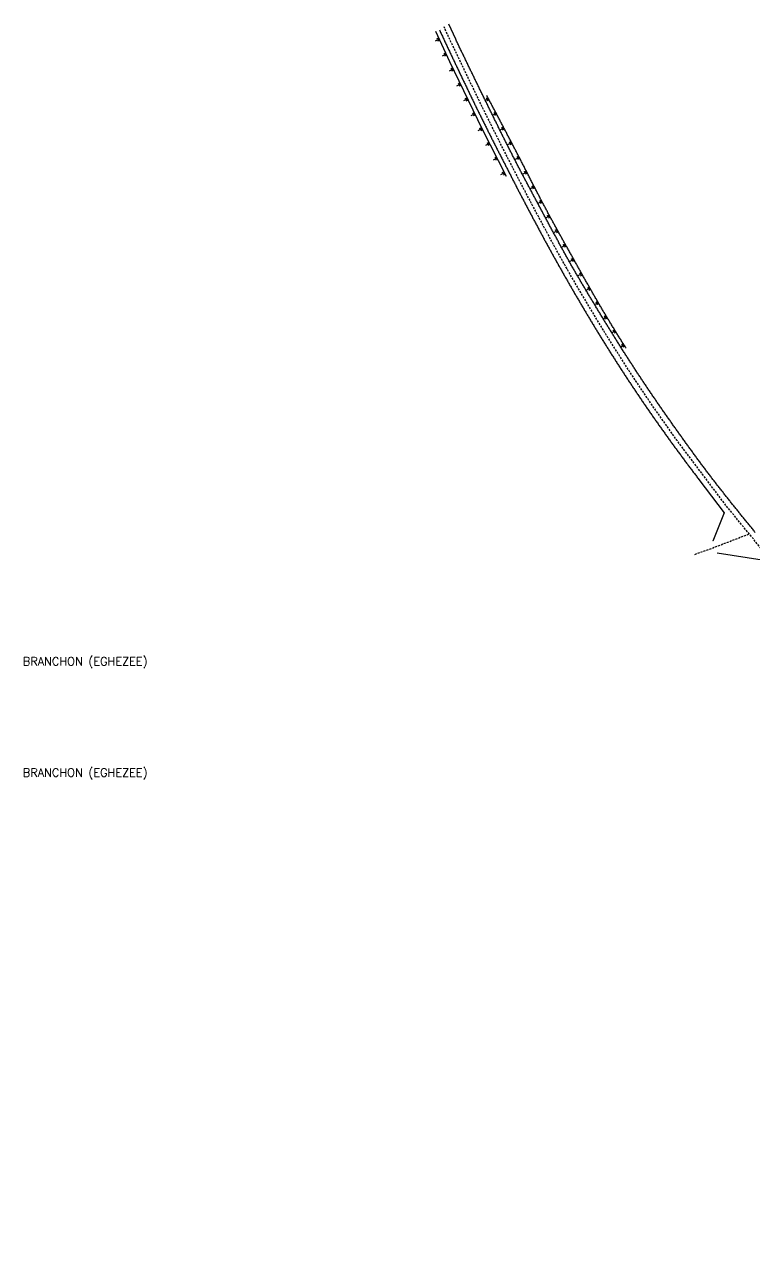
# Model space of a CAD drawing. Header units: millimetres. Extents: x 192015 to 193000, y 147000 to 147681.
# Drawn here: x 192015 to 192191.7, y 147373.5 to 147667.5 of the extents above; entities that cross this region are included whole.
import ezdxf
from ezdxf.enums import TextEntityAlignment as Align

# ---------------------------------------------------------------- set-up
doc = ezdxf.new("R2010")
doc.units = ezdxf.units.MM
doc.linetypes.add('DASHED', pattern=[0.75, 0.5, -0.25])
doc.layers.get('0').update_dxf_attribs({"linetype": 'CONTINUOUS'})
for name, color, linetype in [('W0001', 6, 'DASHED'), ('W0008', 7, 'CONTINUOUS'), ('W0211', 2, 'CONTINUOUS'), ('W0980', 7, 'CONTINUOUS')]:
    doc.layers.add(name, color=color, linetype=linetype)
doc.styles.get("Standard").update_dxf_attribs({"font": 'romans.shx', "width": 0.85})

# ---------------------------------------------------------------- blocks, each defined once
blk = doc.blocks.new('t211o')
at = {"color": 0, "linetype": 'Continuous'}
for p, q in [((-0.29, 0.5), (-0.29, 0)), ((0, 1), (0, 0)), ((0.29, 0.5), (0.29, 0))]:
    blk.add_line(p, q, dxfattribs=at)

msp = doc.modelspace()

# ---------------------------------------------------------------- linework, layer by layer
at = {"layer": 'W0001', "flags": 128}
for points in [[(192385.75, 147310.62), (192379.42, 147323.53), (192372.62, 147336.67), (192365.2, 147350.58), (192360.63, 147358.64), (192349.97, 147378.58), (192347.29, 147383.62), (192345.25, 147387.37), (192342.63, 147391.78), (192340, 147395.86), (192337.22, 147399.93), (192333.74, 147404.62), (192330.65, 147408.46), (192325.52, 147414.27), (192320.93, 147419.21), (192316, 147424.29), (192310.54, 147429.57), (192305, 147434.62), (192298.93, 147439.91), (192282.73, 147453.14), (192271.4, 147462.19), (192259.78, 147471.39), (192247.04, 147481.56), (192243.06, 147484.93), (192239.2, 147488.37), (192234.86, 147492.48), (192231.09, 147496.27), (192226.99, 147500.59), (192220.76, 147507.61), (192213.97, 147515.73), (192198.67, 147534.12), (192184.92, 147550.94), (192172.89, 147566.9), (192166.52, 147575.94), (192161.47, 147583.48), (192155.61, 147592.71), (192149.1, 147603.53), (192145.57, 147609.67), (192142.18, 147615.84), (192139.79, 147620.29), (192136.25, 147626.95), (192133.39, 147632.44), (192129.84, 147639.4), (192126.61, 147645.9), (192122.98, 147653.35), (192120.6, 147658.29), (192118.17, 147663.4), (192116.58, 147666.82)], [(192177.26, 147539.28), (192181.99, 147540.99), (192190.41, 147544.23)]]:
    msp.add_lwpolyline(points, dxfattribs=at)
at = {"layer": 'W0008', "flags": 128}
for points in [[(192115.44, 147666.17), (192115.53, 147665.95), (192115.64, 147665.73), (192115.75, 147665.5), (192115.85, 147665.27), (192115.96, 147665.04), (192116.06, 147664.82), (192116.17, 147664.59), (192116.28, 147664.36), (192116.38, 147664.14), (192116.49, 147663.91), (192116.59, 147663.68), (192116.7, 147663.45), (192116.81, 147663.23), (192116.91, 147663), (192117.02, 147662.77), (192117.13, 147662.55), (192117.23, 147662.32), (192117.34, 147662.09), (192117.45, 147661.86), (192117.55, 147661.64), (192117.66, 147661.41), (192117.77, 147661.18), (192117.87, 147660.96), (192117.98, 147660.73), (192118.09, 147660.5), (192118.19, 147660.28), (192118.3, 147660.05), (192118.41, 147659.82), (192118.52, 147659.6), (192118.62, 147659.37), (192118.73, 147659.14), (192118.84, 147658.92), (192118.94, 147658.69), (192119.05, 147658.46), (192119.16, 147658.24), (192119.27, 147658.01), (192119.37, 147657.78), (192119.48, 147657.56), (192119.59, 147657.33), (192119.7, 147657.1), (192119.81, 147656.88), (192119.91, 147656.65), (192120.02, 147656.42), (192120.13, 147656.2), (192120.24, 147655.97), (192120.35, 147655.75), (192120.45, 147655.52), (192120.56, 147655.29), (192120.67, 147655.07), (192120.78, 147654.84), (192120.89, 147654.61), (192120.99, 147654.39), (192121.1, 147654.16), (192121.21, 147653.93), (192121.32, 147653.7), (192121.43, 147653.48), (192121.54, 147653.25), (192121.65, 147653.02), (192121.76, 147652.8), (192121.87, 147652.57), (192121.98, 147652.34), (192122.09, 147652.11), (192122.2, 147651.89), (192122.3, 147651.66), (192122.41, 147651.43), (192122.52, 147651.2), (192122.63, 147650.98), (192122.74, 147650.75), (192122.85, 147650.52), (192122.96, 147650.3), (192123.07, 147650.07), (192123.18, 147649.84), (192123.29, 147649.62), (192123.4, 147649.39), (192123.51, 147649.16), (192123.62, 147648.93), (192123.73, 147648.71), (192123.84, 147648.48), (192123.95, 147648.25), (192124.06, 147648.03), (192124.17, 147647.8), (192124.28, 147647.57), (192124.39, 147647.35), (192124.5, 147647.12), (192124.61, 147646.89), (192124.73, 147646.67), (192124.84, 147646.44), (192124.95, 147646.22), (192125.06, 147645.99), (192125.17, 147645.76), (192125.28, 147645.54), (192125.39, 147645.31), (192125.5, 147645.08), (192125.61, 147644.86), (192125.73, 147644.63), (192125.84, 147644.41), (192125.95, 147644.18), (192126.06, 147643.95), (192126.17, 147643.73), (192126.29, 147643.5), (192126.4, 147643.28), (192126.51, 147643.05), (192126.62, 147642.82), (192126.73, 147642.6), (192126.84, 147642.38), (192126.95, 147642.16), (192127.06, 147641.94), (192127.18, 147641.72), (192127.29, 147641.49), (192127.4, 147641.27), (192127.51, 147641.05), (192127.62, 147640.83), (192127.73, 147640.61), (192127.84, 147640.39), (192127.96, 147640.17), (192128.07, 147639.94), (192128.18, 147639.72), (192128.29, 147639.5), (192128.4, 147639.28), (192128.52, 147639.06), (192128.63, 147638.84), (192128.74, 147638.62), (192128.85, 147638.4), (192128.97, 147638.18), (192129.08, 147637.96), (192129.19, 147637.74), (192129.3, 147637.51), (192129.42, 147637.29), (192129.53, 147637.07), (192129.64, 147636.85), (192129.75, 147636.63), (192129.87, 147636.41), (192129.98, 147636.19), (192130.09, 147635.97), (192130.21, 147635.75), (192130.32, 147635.53), (192130.43, 147635.31), (192130.55, 147635.09), (192130.66, 147634.87), (192130.77, 147634.65), (192130.89, 147634.43), (192131, 147634.21), (192131.11, 147633.99), (192131.23, 147633.77), (192131.34, 147633.54), (192131.45, 147633.32), (192131.56, 147633.1), (192131.68, 147632.88), (192131.79, 147632.66), (192131.9, 147632.44), (192132.02, 147632.22), (192132.13, 147632), (192132.24, 147631.78), (192132.36, 147631.56), (192132.47, 147631.34), (192132.58, 147631.12), (192132.7, 147630.9), (192132.81, 147630.68), (192132.92, 147630.46), (192133.04, 147630.23), (192133.15, 147630.01), (192133.26, 147629.79), (192133.38, 147629.57), (192133.49, 147629.35), (192133.6, 147629.13), (192133.72, 147628.91), (192133.83, 147628.69), (192133.94, 147628.46), (192134.06, 147628.24), (192134.17, 147628.02), (192134.29, 147627.8), (192134.4, 147627.58), (192134.51, 147627.36), (192134.63, 147627.14), (192134.74, 147626.92), (192134.86, 147626.7), (192134.97, 147626.48), (192135.08, 147626.26), (192135.2, 147626.04), (192135.31, 147625.82), (192135.43, 147625.6), (192135.54, 147625.38), (192135.66, 147625.16), (192135.78, 147624.93), (192135.89, 147624.72), (192136.01, 147624.5), (192136.12, 147624.28), (192136.24, 147624.06), (192136.35, 147623.84), (192136.47, 147623.62), (192136.59, 147623.4), (192136.7, 147623.18), (192136.82, 147622.96), (192136.93, 147622.74), (192137.05, 147622.52), (192137.17, 147622.3), (192137.28, 147622.08), (192137.4, 147621.86), (192137.52, 147621.64), (192137.63, 147621.42), (192137.75, 147621.2), (192137.87, 147620.98), (192137.98, 147620.76), (192138.1, 147620.54), (192138.22, 147620.32), (192138.33, 147620.1), (192138.45, 147619.88), (192138.57, 147619.67), (192138.68, 147619.45), (192138.8, 147619.23), (192138.92, 147619.01), (192139.03, 147618.79), (192139.15, 147618.57), (192139.27, 147618.35), (192139.39, 147618.13), (192139.5, 147617.91), (192139.62, 147617.69), (192139.74, 147617.48), (192139.86, 147617.26), (192139.98, 147617.04), (192140.09, 147616.82), (192140.21, 147616.6), (192140.33, 147616.38), (192140.45, 147616.16), (192140.57, 147615.95), (192140.68, 147615.73), (192140.8, 147615.51), (192140.92, 147615.29), (192141.04, 147615.07), (192141.16, 147614.85), (192141.28, 147614.64), (192141.4, 147614.42), (192141.52, 147614.2), (192141.64, 147613.98), (192141.76, 147613.76), (192141.88, 147613.55), (192142, 147613.33), (192142.11, 147613.11), (192142.24, 147612.89), (192142.36, 147612.67), (192142.48, 147612.45), (192142.6, 147612.23), (192142.72, 147612.01), (192142.84, 147611.79), (192142.97, 147611.57), (192143.09, 147611.35), (192143.21, 147611.13), (192143.33, 147610.91), (192143.46, 147610.69), (192143.58, 147610.47), (192143.7, 147610.25), (192143.82, 147610.03), (192143.95, 147609.81), (192144.07, 147609.59), (192144.19, 147609.37), (192144.31, 147609.15), (192144.44, 147608.93), (192144.56, 147608.71), (192144.68, 147608.49), (192144.81, 147608.27), (192144.93, 147608.06), (192145.05, 147607.84), (192145.18, 147607.62), (192145.3, 147607.4), (192145.42, 147607.18), (192145.55, 147606.96), (192145.67, 147606.74), (192145.8, 147606.52), (192145.92, 147606.3), (192146.05, 147606.09), (192146.17, 147605.87), (192146.29, 147605.65), (192146.42, 147605.43), (192146.54, 147605.21), (192146.67, 147604.99), (192146.79, 147604.77), (192146.92, 147604.56), (192147.04, 147604.34), (192147.17, 147604.12), (192147.3, 147603.9), (192147.42, 147603.68), (192147.55, 147603.47), (192147.67, 147603.25), (192147.8, 147603.03), (192147.93, 147602.81), (192148.05, 147602.6), (192148.18, 147602.38), (192148.31, 147602.16), (192148.43, 147601.94), (192148.56, 147601.73), (192148.69, 147601.51), (192148.81, 147601.29), (192148.94, 147601.08), (192149.07, 147600.86), (192149.19, 147600.65), (192149.32, 147600.43), (192149.45, 147600.22), (192149.57, 147600), (192149.7, 147599.78), (192149.83, 147599.57), (192149.95, 147599.35), (192150.08, 147599.14), (192150.21, 147598.92), (192150.34, 147598.71), (192150.46, 147598.49), (192150.59, 147598.28), (192150.72, 147598.06), (192150.85, 147597.85), (192150.98, 147597.63), (192151.1, 147597.42), (192151.23, 147597.2), (192151.36, 147596.99), (192151.49, 147596.77), (192151.62, 147596.56), (192151.75, 147596.34), (192151.87, 147596.13), (192152, 147595.91), (192152.13, 147595.7), (192152.26, 147595.48), (192152.39, 147595.27), (192152.52, 147595.05), (192152.65, 147594.84), (192152.78, 147594.63), (192152.91, 147594.41), (192153.04, 147594.2), (192153.17, 147593.98), (192153.3, 147593.77), (192153.43, 147593.56), (192153.56, 147593.34), (192153.69, 147593.13), (192153.82, 147592.92), (192153.95, 147592.7), (192154.08, 147592.49), (192154.21, 147592.28), (192154.34, 147592.06), (192154.47, 147591.85), (192154.61, 147591.64), (192154.74, 147591.42), (192154.87, 147591.21), (192155, 147591), (192155.13, 147590.78), (192155.26, 147590.57), (192155.4, 147590.36), (192155.53, 147590.15), (192155.66, 147589.93), (192155.79, 147589.72), (192155.93, 147589.51), (192156.06, 147589.3), (192156.19, 147589.08), (192156.33, 147588.87), (192156.46, 147588.66), (192156.59, 147588.45), (192156.73, 147588.23), (192156.86, 147588.02), (192157, 147587.81), (192157.13, 147587.6), (192157.27, 147587.38), (192157.4, 147587.17), (192157.54, 147586.96), (192157.67, 147586.75), (192157.81, 147586.53), (192157.94, 147586.32), (192158.08, 147586.11), (192158.22, 147585.9), (192158.35, 147585.69), (192158.49, 147585.47), (192158.62, 147585.26), (192158.76, 147585.05), (192158.9, 147584.84), (192159.03, 147584.63), (192159.17, 147584.42), (192159.31, 147584.2), (192159.44, 147583.99), (192159.58, 147583.78), (192159.72, 147583.57), (192159.86, 147583.36), (192159.99, 147583.15), (192160.13, 147582.94), (192160.27, 147582.73), (192160.41, 147582.52), (192160.55, 147582.31), (192160.68, 147582.1), (192160.82, 147581.89), (192160.96, 147581.68), (192161.1, 147581.47), (192161.24, 147581.25), (192161.38, 147581.04), (192161.52, 147580.83), (192161.66, 147580.62), (192161.8, 147580.42), (192161.93, 147580.21), (192162.07, 147580), (192162.21, 147579.79), (192162.35, 147579.58), (192162.49, 147579.37), (192162.63, 147579.16), (192162.77, 147578.95), (192162.91, 147578.74), (192163.05, 147578.53), (192163.19, 147578.32), (192163.33, 147578.11), (192163.47, 147577.9), (192163.62, 147577.69), (192163.76, 147577.49), (192163.9, 147577.28), (192164.04, 147577.07), (192164.18, 147576.86), (192164.32, 147576.65), (192164.46, 147576.44), (192164.6, 147576.23), (192164.75, 147576.02), (192164.89, 147575.82), (192165.03, 147575.61), (192165.17, 147575.4), (192165.32, 147575.19), (192165.46, 147574.98), (192165.6, 147574.77), (192165.74, 147574.57), (192165.89, 147574.36), (192166.03, 147574.15), (192166.18, 147573.94), (192166.32, 147573.74), (192166.46, 147573.53), (192166.61, 147573.32), (192166.75, 147573.11), (192166.9, 147572.91), (192167.04, 147572.7), (192167.18, 147572.49), (192167.33, 147572.29), (192167.47, 147572.08), (192167.62, 147571.87), (192167.76, 147571.67), (192167.91, 147571.46), (192168.06, 147571.26), (192168.2, 147571.05), (192168.35, 147570.84), (192168.49, 147570.64), (192168.64, 147570.43), (192168.78, 147570.23), (192168.93, 147570.02), (192169.08, 147569.81), (192169.22, 147569.61), (192169.37, 147569.4), (192169.52, 147569.2), (192169.66, 147568.99), (192169.81, 147568.79), (192169.96, 147568.58), (192170.1, 147568.38), (192170.25, 147568.17), (192170.4, 147567.97), (192170.55, 147567.76), (192170.69, 147567.56), (192170.84, 147567.36), (192170.98, 147567.16), (192171.13, 147566.96), (192171.27, 147566.76), (192171.42, 147566.56), (192171.56, 147566.36), (192171.71, 147566.16), (192171.85, 147565.96), (192172, 147565.76), (192172.15, 147565.56), (192172.29, 147565.36), (192172.44, 147565.16), (192172.59, 147564.96), (192172.73, 147564.76), (192172.88, 147564.56), (192173.02, 147564.36), (192173.17, 147564.16), (192173.32, 147563.96), (192173.47, 147563.76), (192173.61, 147563.56), (192173.76, 147563.36), (192173.91, 147563.16), (192174.05, 147562.96), (192174.2, 147562.76), (192174.35, 147562.56), (192174.5, 147562.37), (192174.64, 147562.17), (192174.79, 147561.97), (192174.94, 147561.77), (192175.09, 147561.57), (192175.24, 147561.37), (192175.38, 147561.17), (192175.53, 147560.98), (192175.68, 147560.78), (192175.83, 147560.58), (192175.98, 147560.38), (192176.13, 147560.18), (192176.28, 147559.99), (192176.43, 147559.79), (192176.57, 147559.59), (192176.72, 147559.39), (192176.87, 147559.19), (192177.02, 147559), (192177.17, 147558.8), (192177.32, 147558.6), (192177.47, 147558.4), (192177.62, 147558.21), (192177.77, 147558.01), (192177.92, 147557.81), (192178.07, 147557.62), (192178.22, 147557.42), (192184.32, 147549.36), (192181.58, 147542.44), (192181.58, 147542.44)], [(192191.89, 147544.57), (192191.73, 147544.76), (192191.57, 147544.96), (192191.42, 147545.15), (192191.26, 147545.35), (192191.1, 147545.54), (192190.94, 147545.74), (192190.78, 147545.93), (192190.62, 147546.13), (192190.46, 147546.32), (192190.3, 147546.52), (192190.15, 147546.71), (192189.99, 147546.91), (192189.83, 147547.1), (192189.67, 147547.3), (192189.51, 147547.49), (192189.36, 147547.69), (192189.2, 147547.88), (192189.04, 147548.08), (192188.88, 147548.27), (192188.73, 147548.46), (192188.57, 147548.66), (192188.42, 147548.85), (192188.26, 147549.04), (192188.1, 147549.24), (192187.95, 147549.43), (192187.79, 147549.62), (192187.64, 147549.82), (192187.48, 147550.01), (192187.32, 147550.21), (192187.17, 147550.4), (192187.01, 147550.59), (192186.86, 147550.79), (192186.7, 147550.98), (192186.54, 147551.17), (192186.39, 147551.37), (192186.23, 147551.56), (192186.08, 147551.76), (192185.92, 147551.95), (192185.77, 147552.14), (192185.61, 147552.34), (192185.46, 147552.53), (192185.3, 147552.73), (192185.15, 147552.92), (192184.99, 147553.12), (192184.84, 147553.31), (192184.68, 147553.5), (192184.53, 147553.7), (192184.37, 147553.89), (192184.22, 147554.09), (192184.07, 147554.28), (192183.91, 147554.48), (192183.76, 147554.67), (192183.6, 147554.87), (192183.45, 147555.07), (192183.3, 147555.26), (192183.14, 147555.46), (192182.99, 147555.65), (192182.84, 147555.85), (192182.68, 147556.04), (192182.53, 147556.24), (192182.38, 147556.44), (192182.23, 147556.63), (192182.07, 147556.83), (192181.92, 147557.03), (192181.77, 147557.22), (192181.62, 147557.42), (192181.47, 147557.62), (192181.32, 147557.81), (192181.17, 147558.01), (192181.01, 147558.21), (192180.86, 147558.41), (192180.71, 147558.61), (192180.55, 147558.81), (192180.4, 147559.01), (192180.25, 147559.22), (192180.1, 147559.42), (192179.95, 147559.62), (192179.8, 147559.82), (192179.64, 147560.02), (192179.49, 147560.22), (192179.34, 147560.42), (192179.19, 147560.63), (192179.04, 147560.83), (192178.89, 147561.03), (192178.74, 147561.23), (192178.59, 147561.43), (192178.44, 147561.64), (192178.29, 147561.84), (192178.14, 147562.04), (192177.99, 147562.24), (192177.84, 147562.45), (192177.69, 147562.65), (192177.54, 147562.85), (192177.39, 147563.06), (192177.25, 147563.26), (192177.1, 147563.46), (192176.95, 147563.67), (192176.8, 147563.87), (192176.65, 147564.07), (192176.5, 147564.28), (192176.35, 147564.48), (192176.21, 147564.68), (192176.06, 147564.89), (192175.91, 147565.09), (192175.76, 147565.3), (192175.62, 147565.5), (192175.47, 147565.7), (192175.32, 147565.91), (192175.17, 147566.11), (192175.03, 147566.32), (192174.88, 147566.52), (192174.73, 147566.73), (192174.58, 147566.93), (192174.44, 147567.14), (192174.29, 147567.34), (192174.14, 147567.55), (192174, 147567.75), (192173.85, 147567.95), (192173.71, 147568.15), (192173.56, 147568.36), (192173.42, 147568.56), (192173.27, 147568.76), (192173.13, 147568.97), (192172.98, 147569.17), (192172.84, 147569.37), (192172.69, 147569.58), (192172.55, 147569.78), (192172.4, 147569.98), (192172.26, 147570.19), (192172.11, 147570.39), (192171.97, 147570.6), (192171.82, 147570.8), (192171.68, 147571), (192171.54, 147571.21), (192171.39, 147571.41), (192171.25, 147571.62), (192171.1, 147571.82), (192170.96, 147572.02), (192170.82, 147572.23), (192170.67, 147572.43), (192170.53, 147572.64), (192170.39, 147572.84), (192170.24, 147573.05), (192170.1, 147573.25), (192169.96, 147573.45), (192169.81, 147573.66), (192169.67, 147573.86), (192169.53, 147574.07), (192169.38, 147574.27), (192169.24, 147574.48), (192169.1, 147574.68), (192168.96, 147574.89), (192168.81, 147575.09), (192168.67, 147575.3), (192168.53, 147575.51), (192168.39, 147575.71), (192168.25, 147575.92), (192168.1, 147576.12), (192167.96, 147576.33), (192167.82, 147576.53), (192167.68, 147576.74), (192167.54, 147576.95), (192167.4, 147577.15), (192167.26, 147577.36), (192167.12, 147577.56), (192166.97, 147577.77), (192166.83, 147577.98), (192166.69, 147578.18), (192166.55, 147578.39), (192166.41, 147578.6), (192166.27, 147578.8), (192166.13, 147579.01), (192165.99, 147579.22), (192165.85, 147579.42), (192165.71, 147579.63), (192165.58, 147579.83), (192165.44, 147580.04), (192165.3, 147580.24), (192165.16, 147580.45), (192165.03, 147580.65), (192164.89, 147580.86), (192164.75, 147581.07), (192164.61, 147581.27), (192164.48, 147581.48), (192164.34, 147581.68), (192164.2, 147581.89), (192164.07, 147582.1), (192163.93, 147582.3), (192163.79, 147582.51), (192163.66, 147582.72), (192163.52, 147582.92), (192163.39, 147583.13), (192163.25, 147583.34), (192163.11, 147583.54), (192162.98, 147583.75), (192162.84, 147583.96), (192162.71, 147584.17), (192162.57, 147584.37), (192162.44, 147584.58), (192162.3, 147584.79), (192162.17, 147585), (192162.03, 147585.2), (192161.9, 147585.41), (192161.77, 147585.62), (192161.63, 147585.83), (192161.5, 147586.04), (192161.36, 147586.24), (192161.23, 147586.45), (192161.09, 147586.66), (192160.96, 147586.87), (192160.83, 147587.08), (192160.69, 147587.29), (192160.56, 147587.49), (192160.43, 147587.7), (192160.29, 147587.91), (192160.16, 147588.12), (192160.03, 147588.33), (192159.89, 147588.54), (192159.76, 147588.75), (192159.63, 147588.96), (192159.49, 147589.17), (192159.36, 147589.38), (192159.23, 147589.59), (192159.09, 147589.8), (192158.96, 147590.01), (192158.83, 147590.22), (192158.7, 147590.44), (192158.56, 147590.65), (192158.43, 147590.86), (192158.3, 147591.07), (192158.17, 147591.28), (192158.03, 147591.49), (192157.9, 147591.7), (192157.77, 147591.91), (192157.64, 147592.13), (192157.51, 147592.34), (192157.37, 147592.55), (192157.24, 147592.76), (192157.11, 147592.97), (192156.98, 147593.18), (192156.85, 147593.4), (192156.72, 147593.61), (192156.59, 147593.82), (192156.46, 147594.03), (192156.32, 147594.24), (192156.19, 147594.46), (192156.06, 147594.67), (192155.93, 147594.88), (192155.8, 147595.09), (192155.67, 147595.31), (192155.54, 147595.52), (192155.41, 147595.73), (192155.28, 147595.94), (192155.15, 147596.16), (192155.02, 147596.37), (192154.89, 147596.58), (192154.76, 147596.79), (192154.63, 147597.01), (192154.5, 147597.22), (192154.37, 147597.43), (192154.24, 147597.65), (192154.11, 147597.86), (192153.98, 147598.07), (192153.86, 147598.28), (192153.73, 147598.5), (192153.6, 147598.71), (192153.47, 147598.92), (192153.34, 147599.13), (192153.21, 147599.35), (192153.08, 147599.56), (192152.96, 147599.77), (192152.83, 147599.98), (192152.7, 147600.2), (192152.57, 147600.41), (192152.44, 147600.62), (192152.32, 147600.83), (192152.19, 147601.05), (192152.06, 147601.26), (192151.93, 147601.47), (192151.8, 147601.68), (192151.68, 147601.9), (192151.55, 147602.11), (192151.42, 147602.32), (192151.29, 147602.53), (192151.17, 147602.75), (192151.04, 147602.96), (192150.91, 147603.17), (192150.79, 147603.38), (192150.66, 147603.6), (192150.53, 147603.81), (192150.4, 147604.02), (192150.28, 147604.24), (192150.15, 147604.45), (192150.03, 147604.66), (192149.9, 147604.88), (192149.77, 147605.09), (192149.65, 147605.3), (192149.52, 147605.52), (192149.4, 147605.73), (192149.27, 147605.95), (192149.15, 147606.16), (192149.02, 147606.37), (192148.9, 147606.59), (192148.77, 147606.8), (192148.65, 147607.02), (192148.52, 147607.23), (192148.4, 147607.45), (192148.27, 147607.66), (192148.15, 147607.88), (192148.03, 147608.09), (192147.9, 147608.31), (192147.78, 147608.52), (192147.66, 147608.74), (192147.53, 147608.95), (192147.41, 147609.17), (192147.29, 147609.38), (192147.16, 147609.6), (192147.04, 147609.82), (192146.92, 147610.04), (192146.8, 147610.25), (192146.67, 147610.47), (192146.55, 147610.69), (192146.43, 147610.91), (192146.31, 147611.13), (192146.19, 147611.34), (192146.07, 147611.56), (192145.94, 147611.78), (192145.82, 147612), (192145.7, 147612.22), (192145.58, 147612.44), (192145.46, 147612.66), (192145.34, 147612.87), (192145.22, 147613.09), (192145.1, 147613.31), (192144.98, 147613.53), (192144.86, 147613.75), (192144.74, 147613.97), (192144.62, 147614.19), (192144.5, 147614.41), (192144.38, 147614.63), (192144.26, 147614.85), (192144.15, 147615.07), (192144.03, 147615.29), (192143.91, 147615.51), (192143.79, 147615.73), (192143.67, 147615.95), (192143.55, 147616.17), (192143.43, 147616.39), (192143.31, 147616.61), (192143.2, 147616.83), (192143.08, 147617.05), (192142.96, 147617.27), (192142.84, 147617.49), (192142.72, 147617.71), (192142.61, 147617.93), (192142.49, 147618.15), (192142.37, 147618.37), (192142.25, 147618.59), (192142.13, 147618.81), (192142.02, 147619.03), (192141.9, 147619.25), (192141.78, 147619.47), (192141.66, 147619.69), (192141.55, 147619.91), (192141.43, 147620.13), (192141.31, 147620.35), (192141.19, 147620.57), (192141.07, 147620.79), (192140.96, 147621.01), (192140.84, 147621.23), (192140.72, 147621.45), (192140.6, 147621.67), (192140.49, 147621.9), (192140.37, 147622.12), (192140.25, 147622.34), (192140.13, 147622.56), (192140.01, 147622.78), (192139.9, 147622.99), (192139.78, 147623.21), (192139.66, 147623.43), (192139.55, 147623.65), (192139.43, 147623.87), (192139.31, 147624.09), (192139.19, 147624.31), (192139.08, 147624.53), (192138.96, 147624.75), (192138.84, 147624.97), (192138.72, 147625.19), (192138.61, 147625.4), (192138.49, 147625.62), (192138.37, 147625.84), (192138.25, 147626.06), (192138.14, 147626.28), (192138.02, 147626.5), (192137.9, 147626.72), (192137.79, 147626.94), (192137.67, 147627.16), (192137.55, 147627.38), (192137.44, 147627.6), (192137.32, 147627.82), (192137.2, 147628.04), (192137.09, 147628.26), (192136.97, 147628.48), (192136.85, 147628.69), (192136.74, 147628.91), (192136.62, 147629.13), (192136.5, 147629.35), (192136.39, 147629.57), (192136.27, 147629.79), (192136.15, 147630.01), (192136.04, 147630.23), (192135.92, 147630.45), (192135.81, 147630.67), (192135.69, 147630.89), (192135.58, 147631.11), (192135.46, 147631.33), (192135.34, 147631.55), (192135.23, 147631.77), (192135.11, 147631.99), (192135, 147632.21), (192134.88, 147632.43), (192134.77, 147632.65), (192134.65, 147632.87), (192134.54, 147633.1), (192134.42, 147633.32), (192134.31, 147633.54), (192134.2, 147633.76), (192134.08, 147633.98), (192133.97, 147634.2), (192133.85, 147634.42), (192133.74, 147634.64), (192133.63, 147634.86), (192133.51, 147635.08), (192133.4, 147635.3), (192133.29, 147635.53), (192133.17, 147635.75), (192133.06, 147635.97), (192132.94, 147636.19), (192132.83, 147636.42), (192132.72, 147636.64), (192132.61, 147636.86), (192132.49, 147637.08), (192132.38, 147637.31), (192132.27, 147637.53), (192132.15, 147637.75), (192132.04, 147637.98), (192131.93, 147638.2), (192131.82, 147638.42), (192131.71, 147638.65), (192131.59, 147638.87), (192131.48, 147639.09), (192131.37, 147639.32), (192131.26, 147639.54), (192131.15, 147639.76), (192131.03, 147639.99), (192130.92, 147640.21), (192130.81, 147640.43), (192130.7, 147640.66), (192130.59, 147640.88), (192130.48, 147641.1), (192130.37, 147641.33), (192130.26, 147641.55), (192130.14, 147641.78), (192130.03, 147642), (192129.92, 147642.22), (192129.81, 147642.45), (192129.7, 147642.67), (192129.59, 147642.9), (192129.48, 147643.12), (192129.37, 147643.34), (192129.26, 147643.57), (192129.15, 147643.79), (192129.04, 147644.02), (192128.93, 147644.24), (192128.82, 147644.46), (192128.71, 147644.69), (192128.6, 147644.91), (192128.49, 147645.14), (192128.38, 147645.36), (192128.27, 147645.59), (192128.16, 147645.81), (192128.05, 147646.03), (192127.94, 147646.26), (192127.83, 147646.48), (192127.72, 147646.71), (192127.61, 147646.93), (192127.5, 147647.16), (192127.39, 147647.38), (192127.28, 147647.6), (192127.17, 147647.83), (192127.06, 147648.05), (192126.95, 147648.28), (192126.84, 147648.5), (192126.73, 147648.73), (192126.62, 147648.95), (192126.51, 147649.18), (192126.4, 147649.4), (192126.29, 147649.62), (192126.18, 147649.85), (192126.07, 147650.07), (192125.96, 147650.3), (192125.85, 147650.52), (192125.74, 147650.75), (192125.63, 147650.98), (192125.52, 147651.2), (192125.41, 147651.43), (192125.3, 147651.65), (192125.19, 147651.88), (192125.08, 147652.1), (192124.97, 147652.33), (192124.86, 147652.55), (192124.75, 147652.78), (192124.64, 147653.01), (192124.53, 147653.23), (192124.42, 147653.46), (192124.31, 147653.68), (192124.2, 147653.91), (192124.09, 147654.13), (192123.98, 147654.36), (192123.87, 147654.58), (192123.76, 147654.81), (192123.65, 147655.04), (192123.54, 147655.26), (192123.43, 147655.49), (192123.32, 147655.71), (192123.21, 147655.94), (192123.1, 147656.17), (192122.99, 147656.39), (192122.88, 147656.62), (192122.77, 147656.84), (192122.66, 147657.07), (192122.56, 147657.3), (192122.45, 147657.52), (192122.34, 147657.75), (192122.23, 147657.97), (192122.12, 147658.2), (192122.01, 147658.43), (192121.9, 147658.65), (192121.79, 147658.88), (192121.68, 147659.1), (192121.57, 147659.33), (192121.47, 147659.56), (192121.36, 147659.78), (192121.25, 147660.01), (192121.14, 147660.23), (192121.03, 147660.46), (192120.92, 147660.69), (192120.81, 147660.91), (192120.7, 147661.14), (192120.6, 147661.37), (192120.49, 147661.59), (192120.38, 147661.82), (192120.27, 147662.04), (192120.16, 147662.27), (192120.05, 147662.5), (192119.95, 147662.72), (192119.84, 147662.95), (192119.73, 147663.18), (192119.62, 147663.4), (192119.51, 147663.63), (192119.4, 147663.86), (192117.72, 147667.47)], [(192182.65, 147539.64), (192182.65, 147539.64), (192193.56, 147537.95)]]:
    msp.add_lwpolyline(points, dxfattribs=at)
at = {"layer": 'W0211', "flags": 128}
for points in [[(192131.69, 147630.69), (192125.9, 147642), (192117.95, 147658.41), (192114.59, 147665.69)], [(192160.64, 147589.12), (192160.5, 147589.33), (192160.37, 147589.54), (192160.24, 147589.75), (192160.11, 147589.96), (192159.97, 147590.17), (192159.84, 147590.37), (192159.71, 147590.58), (192159.58, 147590.79), (192159.45, 147591), (192159.32, 147591.21), (192159.18, 147591.42), (192159.05, 147591.63), (192158.92, 147591.84), (192158.79, 147592.05), (192158.66, 147592.26), (192158.53, 147592.47), (192158.4, 147592.68), (192158.27, 147592.89), (192158.14, 147593.11), (192158.01, 147593.32), (192157.88, 147593.53), (192157.75, 147593.74), (192157.62, 147593.95), (192157.49, 147594.16), (192157.36, 147594.37), (192157.23, 147594.58), (192157.1, 147594.79), (192156.98, 147595), (192156.85, 147595.22), (192156.72, 147595.43), (192156.59, 147595.64), (192156.46, 147595.85), (192156.33, 147596.06), (192156.21, 147596.27), (192156.08, 147596.49), (192155.95, 147596.7), (192155.82, 147596.91), (192155.7, 147597.12), (192155.57, 147597.33), (192155.44, 147597.55), (192155.31, 147597.76), (192155.19, 147597.97), (192155.06, 147598.19), (192154.94, 147598.4), (192154.81, 147598.61), (192154.68, 147598.82), (192154.56, 147599.04), (192154.43, 147599.25), (192154.3, 147599.47), (192154.18, 147599.68), (192154.05, 147599.89), (192153.93, 147600.11), (192153.8, 147600.32), (192153.68, 147600.54), (192153.55, 147600.75), (192153.43, 147600.97), (192153.3, 147601.18), (192153.18, 147601.4), (192153.05, 147601.61), (192152.93, 147601.83), (192152.81, 147602.05), (192152.68, 147602.26), (192152.56, 147602.48), (192152.43, 147602.69), (192152.31, 147602.91), (192152.19, 147603.12), (192152.06, 147603.34), (192151.94, 147603.56), (192151.82, 147603.77), (192151.7, 147603.99), (192151.57, 147604.2), (192151.45, 147604.42), (192151.33, 147604.64), (192151.21, 147604.85), (192151.08, 147605.07), (192150.96, 147605.29), (192150.84, 147605.5), (192150.72, 147605.72), (192150.59, 147605.94), (192150.47, 147606.15), (192150.35, 147606.37), (192150.23, 147606.59), (192150.11, 147606.8), (192149.99, 147607.02), (192149.86, 147607.24), (192149.74, 147607.45), (192149.62, 147607.67), (192149.5, 147607.89), (192149.38, 147608.1), (192149.26, 147608.32), (192149.13, 147608.54), (192149.01, 147608.75), (192148.89, 147608.97), (192148.77, 147609.19), (192148.65, 147609.41), (192148.53, 147609.62), (192148.41, 147609.84), (192148.28, 147610.06), (192148.16, 147610.27), (192148.04, 147610.49), (192147.92, 147610.71), (192147.8, 147610.93), (192147.67, 147611.14), (192147.55, 147611.36), (192147.43, 147611.58), (192147.31, 147611.8), (192147.18, 147612.02), (192147.06, 147612.24), (192146.94, 147612.46), (192146.82, 147612.67), (192146.69, 147612.89), (192146.57, 147613.11), (192146.45, 147613.33), (192146.33, 147613.55), (192146.2, 147613.77), (192146.08, 147613.99), (192145.96, 147614.21), (192145.84, 147614.42), (192145.71, 147614.64), (192145.59, 147614.86), (192145.47, 147615.08), (192145.35, 147615.3), (192145.22, 147615.52), (192145.1, 147615.74), (192144.98, 147615.96), (192144.86, 147616.17), (192144.74, 147616.39), (192144.62, 147616.61), (192144.49, 147616.83), (192144.37, 147617.05), (192144.25, 147617.27), (192144.13, 147617.49), (192144.01, 147617.71), (192143.89, 147617.93), (192143.76, 147618.15), (192143.64, 147618.37), (192143.52, 147618.59), (192143.4, 147618.81), (192143.28, 147619.03), (192143.16, 147619.25), (192143.04, 147619.46), (192142.92, 147619.68), (192142.8, 147619.9), (192142.68, 147620.12), (192142.56, 147620.34), (192142.44, 147620.56), (192142.32, 147620.78), (192142.2, 147621.01), (192142.08, 147621.23), (192141.96, 147621.45), (192141.84, 147621.67), (192141.72, 147621.89), (192141.6, 147622.11), (192141.49, 147622.33), (192141.37, 147622.55), (192141.25, 147622.77), (192141.13, 147622.99), (192141.01, 147623.21), (192140.89, 147623.44), (192140.77, 147623.66), (192140.66, 147623.88), (192140.54, 147624.1), (192140.42, 147624.33), (192140.3, 147624.55), (192140.19, 147624.77), (192140.07, 147625), (192139.95, 147625.22), (192139.84, 147625.44), (192139.72, 147625.67), (192139.6, 147625.89), (192139.49, 147626.11), (192139.37, 147626.34), (192139.26, 147626.56), (192139.14, 147626.78), (192139.02, 147627.01), (192138.91, 147627.23), (192138.79, 147627.46), (192138.68, 147627.68), (192138.56, 147627.9), (192138.45, 147628.13), (192138.33, 147628.35), (192138.22, 147628.58), (192138.1, 147628.8), (192137.99, 147629.02), (192137.87, 147629.25), (192137.76, 147629.47), (192137.64, 147629.7), (192137.53, 147629.92), (192137.41, 147630.15), (192137.3, 147630.37), (192137.19, 147630.6), (192137.07, 147630.82), (192136.96, 147631.04), (192136.84, 147631.27), (192136.73, 147631.49), (192136.61, 147631.72), (192136.5, 147631.94), (192136.38, 147632.17), (192136.27, 147632.39), (192136.15, 147632.62), (192136.04, 147632.84), (192135.93, 147633.06), (192135.81, 147633.29), (192135.7, 147633.51), (192135.58, 147633.74), (192135.47, 147633.96), (192135.35, 147634.19), (192135.24, 147634.41), (192135.12, 147634.63), (192135, 147634.86), (192134.89, 147635.08), (192134.77, 147635.3), (192134.66, 147635.53), (192134.54, 147635.75), (192134.43, 147635.98), (192134.31, 147636.2), (192134.19, 147636.42), (192134.08, 147636.64), (192133.96, 147636.86), (192133.85, 147637.08), (192133.73, 147637.31), (192133.62, 147637.53), (192133.5, 147637.75), (192133.39, 147637.97), (192133.27, 147638.19), (192133.16, 147638.41), (192133.04, 147638.63), (192132.93, 147638.85), (192132.81, 147639.07), (192132.7, 147639.29), (192132.58, 147639.51), (192132.47, 147639.73), (192132.35, 147639.95), (192132.24, 147640.17), (192132.12, 147640.39), (192132, 147640.61), (192131.89, 147640.83), (192131.77, 147641.05), (192131.66, 147641.27), (192131.54, 147641.49), (192131.43, 147641.71), (192131.31, 147641.93), (192131.2, 147642.15), (192131.08, 147642.37), (192130.96, 147642.59), (192130.85, 147642.81), (192130.73, 147643.03), (192130.62, 147643.25), (192130.5, 147643.47), (192130.39, 147643.69), (192130.27, 147643.92), (192130.15, 147644.14), (192130.04, 147644.36), (192129.92, 147644.58), (192129.81, 147644.8), (192129.69, 147645.02), (192129.57, 147645.24), (192129.46, 147645.46), (192129.34, 147645.68), (192129.23, 147645.9), (192129.11, 147646.12), (192128.99, 147646.34), (192128.88, 147646.56), (192128.76, 147646.78), (192128.65, 147647), (192128.53, 147647.22), (192128.41, 147647.44), (192128.3, 147647.66), (192128.18, 147647.88), (192128.06, 147648.09), (192127.95, 147648.31), (192127.83, 147648.53), (192127.72, 147648.75), (192127.6, 147648.97), (192127.48, 147649.19), (192127.37, 147649.41), (192127.25, 147649.63), (192127.13, 147649.85), (192127.02, 147650.07), (192126.9, 147650.29)]]:
    msp.add_lwpolyline(points, dxfattribs=at)

# ---------------------------------------------------------------- block references
at = {"layer": 'W0211'}
for p, rotation in [((192115.41, 147663.91), 114.7568230861025), ((192117.09, 147660.28), 114.7568230861025), ((192118.79, 147656.66), 115.8496466145337), ((192120.54, 147653.06), 115.8496466145337), ((192122.28, 147649.46), 115.8496466145337), ((192127.31, 147649.51), 117.9232936426239), ((192124.03, 147645.86), 115.8496466145337), ((192129.18, 147645.98), 117.8162072405297), ((192125.77, 147642.26), 115.8496466145337), ((192131.05, 147642.44), 117.7091202773089), ((192127.59, 147638.7), 117.1355909448614), ((192132.9, 147638.89), 117.6020335070588), ((192129.41, 147635.14), 117.1355909448614), ((192134.75, 147635.35), 117.3580155366403), ((192131.24, 147631.58), 117.1355909448614), ((192136.58, 147631.79), 117.0420120961331), ((192138.4, 147628.23), 117.1602750640583), ((192140.24, 147624.68), 117.712803071456), ((192142.12, 147621.15), 118.4728129848578), ((192144.05, 147617.64), 118.9641371724129), ((192145.99, 147614.15), 119.2324907102333), ((192147.95, 147610.66), 119.275716850796), ((192149.9, 147607.17), 119.3007493122743), ((192151.87, 147603.68), 119.6346795113514), ((192153.86, 147600.22), 120.2774865627469), ((192155.9, 147596.78), 120.9888122675467), ((192157.98, 147593.36), 121.6275560216301), ((192160.1, 147589.96), 122.2662699957067)]:
    msp.add_blockref('t211o', p, dxfattribs=dict(at, rotation=rotation))

# ---------------------------------------------------------------- texts
at = {"layer": 'W0980'}
for p in [(192029.77, 147513.27), (192029.77, 147486.37)]:
    msp.add_text('BRANCHON (EGHEZEE)', height=2, dxfattribs=at).set_placement(p, align=Align.MIDDLE)

doc.saveas('drawing.dxf')
